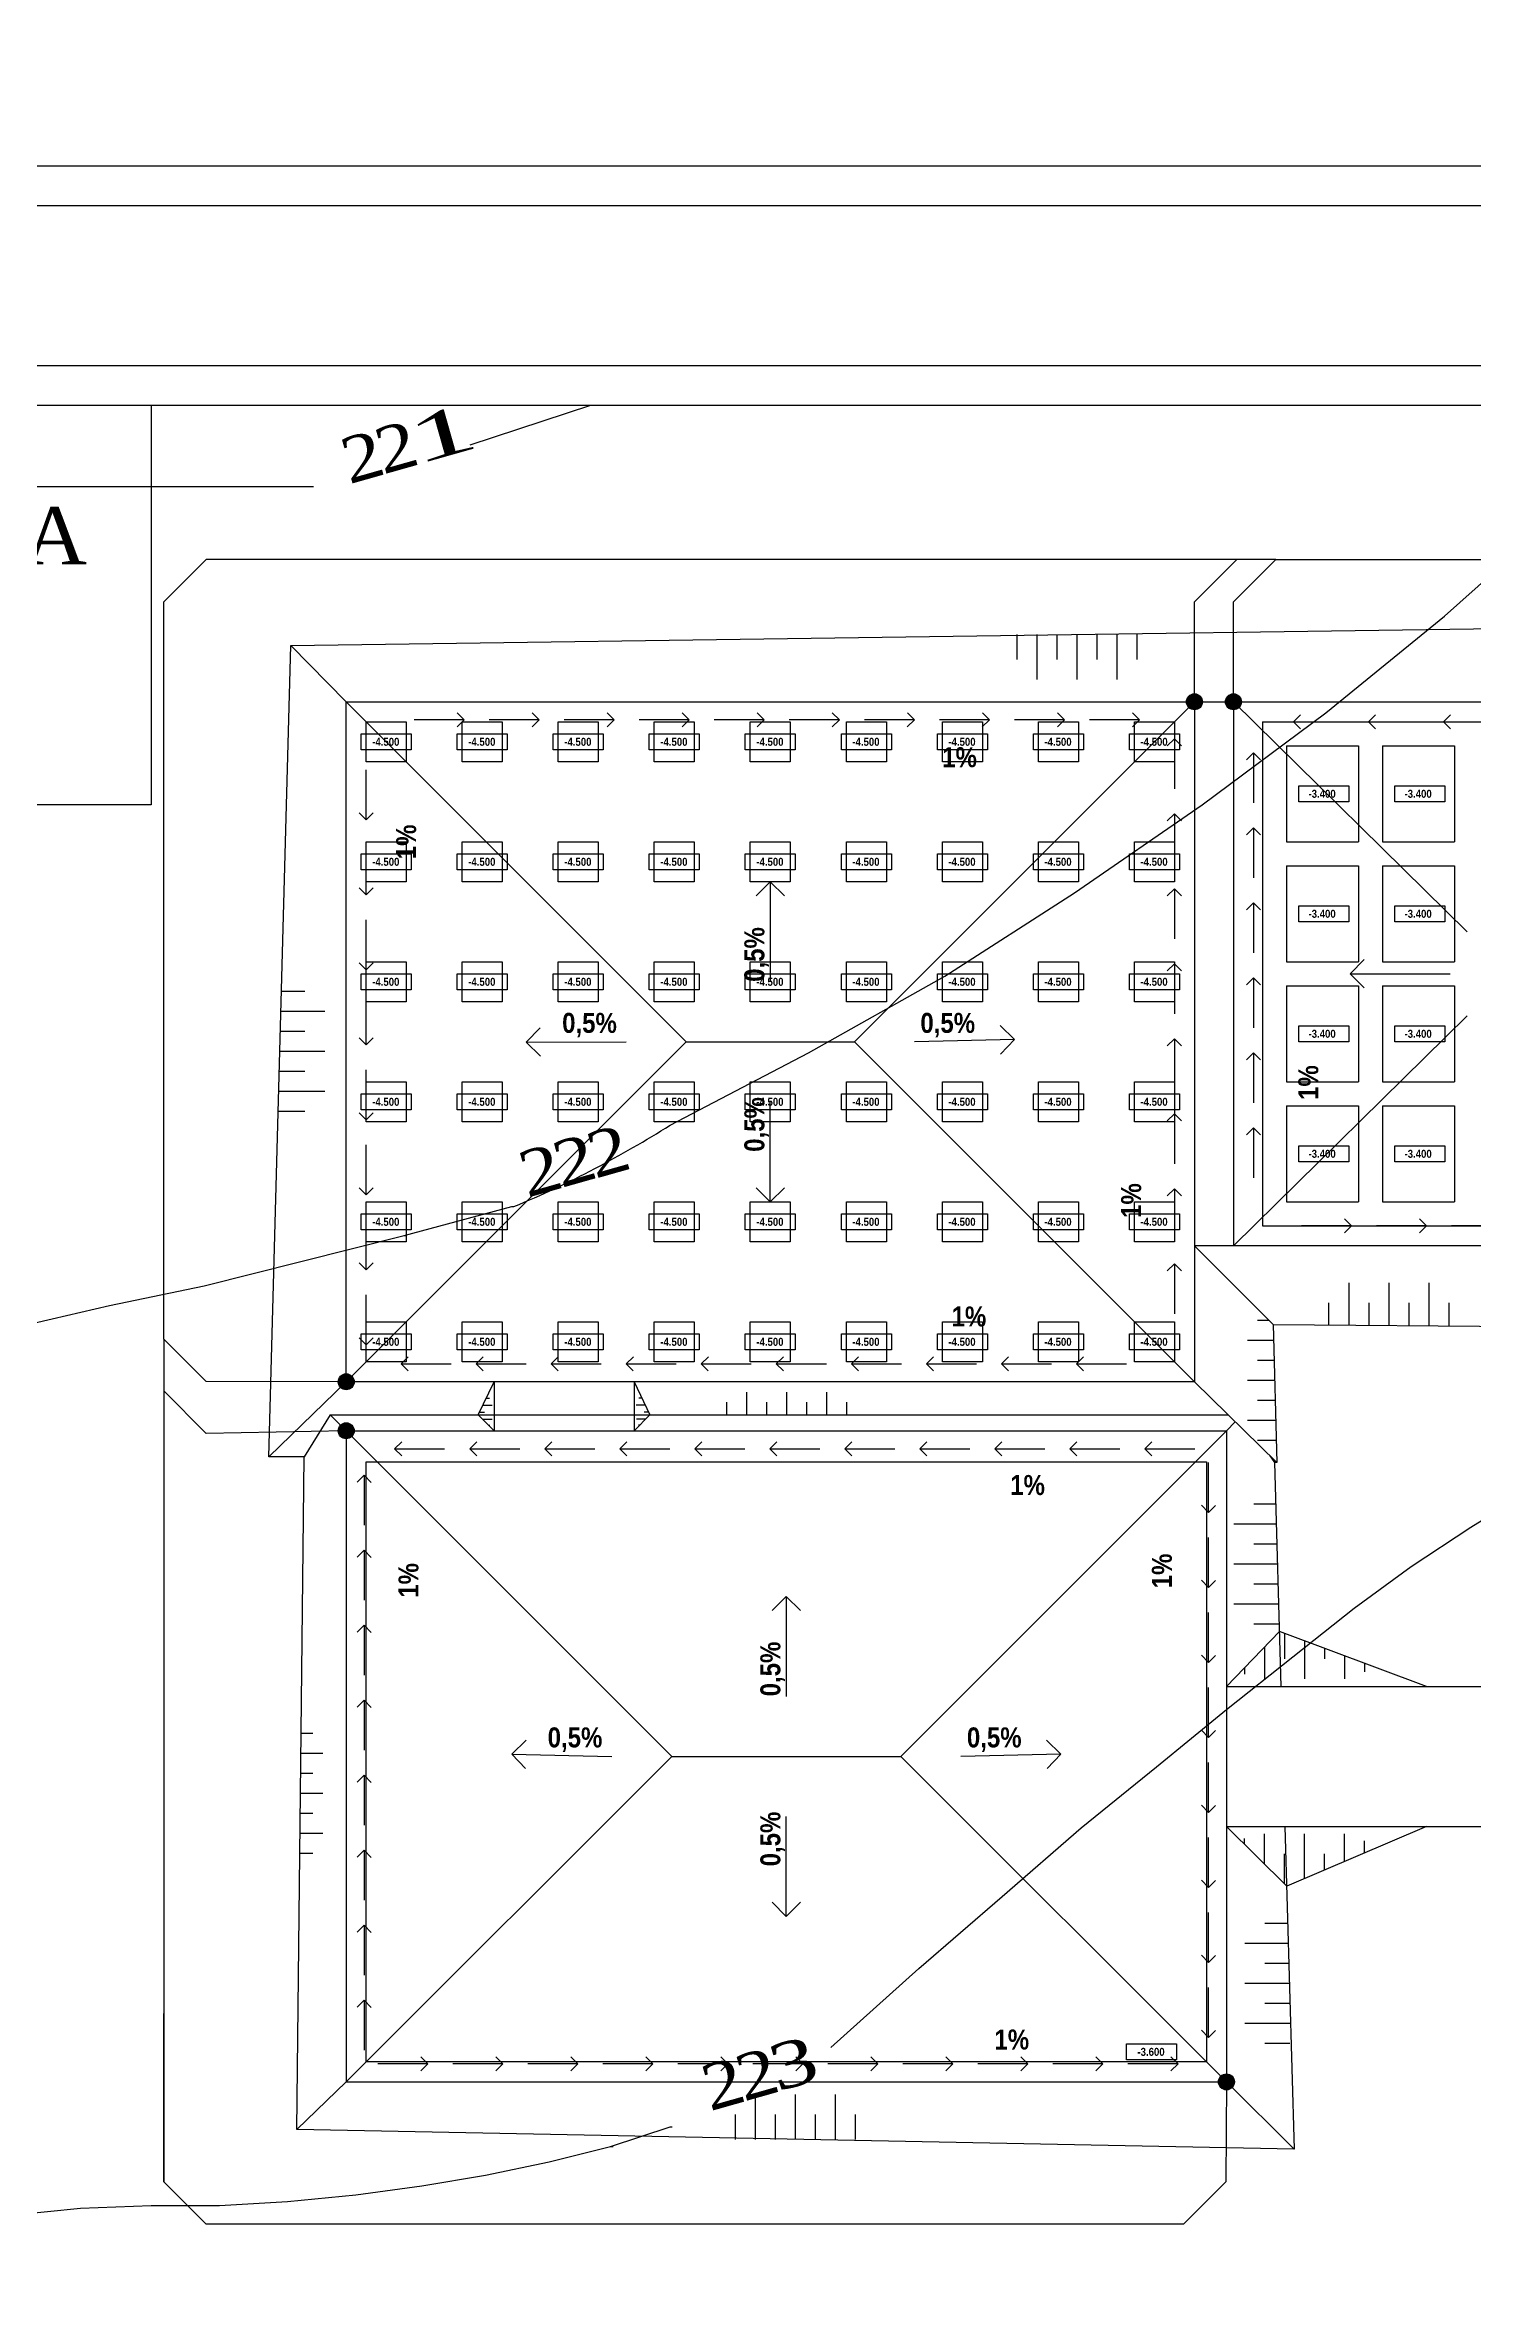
# Model space of a CAD drawing. Header units: millimetres. Extents: x -51 to 2999949, y -1641567 to 415040.
# Drawn here: x 1630620 to 1701988, y 189831 to 302519 of the extents above; entities that cross this region are included whole.
import ezdxf

# ---------------------------------------------------------------- set-up
doc = ezdxf.new("R2010")
doc.units = ezdxf.units.MM
doc.header["$LTSCALE"] = 75
doc.header["$MEASUREMENT"] = 0
doc.layers.get('0').update_dxf_attribs({"linetype": 'CONTINUOUS'})
for name, color, linetype in [('cesty', 161, 'CONTINUOUS'), ('objekt A patky', 130, 'CONTINUOUS'), ('objekt A+B', 10, 'CONTINUOUS'), ('objekt B pasy', 140, 'CONTINUOUS'), ('objekt C', 30, 'CONTINUOUS'), ('objekt C deska', 150, 'CONTINUOUS'), ('potrubí', 64, 'CONTINUOUS'), ('svahování', 80, 'CONTINUOUS'), ('TEXT hlouby PPD', 255, 'CONTINUOUS'), ('TEXT VODA', 255, 'CONTINUOUS'), ('voda', 130, 'CONTINUOUS'), ('vrstevnice', 7, 'CONTINUOUS'), ('ČERPADLO', 230, 'CONTINUOUS')]:
    doc.layers.add(name, color=color, linetype=linetype)
doc.styles.add('hloubky patek a pasu', font='ariblk.ttf', dxfattribs={"width": 0.75, "height": 400})
doc.styles.add('TIMESNEWROMAN', font='times.ttf')
doc.styles.add('ŘEZ', font='ariblk.ttf', dxfattribs={"width": 0.75, "height": 1000})

# ---------------------------------------------------------------- blocks, each defined once
blk = doc.blocks.new('*U50')
at = {"layer": 'objekt A patky', "extrusion": (3.35875e-15, -3.39308e-16, -1)}
blk.add_lwpolyline([(1000, 1000), (-1000, 1000), (-1000, -1000), (1000, -1000)], close=True, dxfattribs=at)
blk = doc.blocks.new('*U51')
at = {"layer": 'objekt A patky', "color": 0, "linetype": 'ByBlock', "lineweight": -2, "transparency": 16777216}
for p in [(-38400, 30000), (-33600, 30000), (-28800, 30000), (-24000, 30000), (-19200, 30000), (-14400, 30000), (-9600, 30000), (-4800, 30000), (0, 30000), (-38400, 24000), (-33600, 24000), (-28800, 24000), (-24000, 24000), (-19200, 24000), (-14400, 24000), (-9600, 24000), (-4800, 24000), (0, 24000), (-38400, 18000), (-33600, 18000), (-28800, 18000), (-24000, 18000), (-19200, 18000), (-14400, 18000), (-9600, 18000), (-4800, 18000), (0, 18000), (-38400, 12000), (-33600, 12000), (-28800, 12000), (-24000, 12000), (-19200, 12000), (-14400, 12000), (-9600, 12000), (-4800, 12000), (0, 12000), (-38400, 6000), (-33600, 6000), (-28800, 6000), (-24000, 6000), (-19200, 6000), (-14400, 6000), (-9600, 6000), (-4800, 6000), (0, 6000), (-38400, 0), (-33600, 0), (-28800, 0), (-24000, 0), (-19200, 0), (-14400, 0), (-9600, 0), (-4800, 0), (0, 0)]:
    blk.add_blockref('*U50', p, dxfattribs=at)
blk = doc.blocks.new('*U52')
at = {"layer": 'TEXT VODA'}
for q in [(-355, 899), (1, -1250), (355, 896)]:
    blk.add_line((1, 1250), q, dxfattribs=at)
blk = doc.blocks.new('*U53')
at = {"layer": 'ČERPADLO', "color": 0, "linetype": 'ByBlock', "lineweight": -2, "transparency": 16777216}
for p in [(0, 26250), (0, 22500), (0, 18750), (0, 15000), (0, 11250), (0, 7500), (0, 3750), (0, 0)]:
    blk.add_blockref('*U52', p, dxfattribs=at)
blk = doc.blocks.new('*U54')
at = {"layer": 'TEXT VODA'}
for q in [(-355, 899), (1, -1250), (355, 896)]:
    blk.add_line((1, 1250), q, dxfattribs=at)
blk = doc.blocks.new('*U55')
at = {"layer": 'ČERPADLO', "color": 0, "linetype": 'ByBlock', "lineweight": -2, "transparency": 16777216}
for p in [(0, 26250), (0, 22500), (0, 18750), (0, 15000), (0, 11250), (0, 7500), (0, 3750), (0, 0)]:
    blk.add_blockref('*U54', p, dxfattribs=at)
blk = doc.blocks.new('*U56')
at = {"layer": 'TEXT VODA'}
for q in [(-355, 899), (1, -1250), (355, 896)]:
    blk.add_line((1, 1250), q, dxfattribs=at)
blk = doc.blocks.new('*U57')
at = {"layer": 'ČERPADLO', "color": 0, "linetype": 'ByBlock', "lineweight": -2, "transparency": 16777216}
for p in [(0, 33750), (0, 30000), (0, 26250), (0, 22500), (0, 18750), (0, 15000), (0, 11250), (0, 7500), (0, 3750), (0, 0)]:
    blk.add_blockref('*U56', p, dxfattribs=at)
blk = doc.blocks.new('*U58')
at = {"layer": 'TEXT VODA'}
for q in [(-355, 899), (1, -1250), (355, 896)]:
    blk.add_line((1, 1250), q, dxfattribs=at)
blk = doc.blocks.new('*U59')
at = {"layer": 'ČERPADLO', "color": 0, "linetype": 'ByBlock', "lineweight": -2, "transparency": 16777216}
for p in [(0, 33750), (0, 30000), (0, 26250), (0, 22500), (0, 18750), (0, 15000), (0, 11250), (0, 7500), (0, 3750), (0, 0)]:
    blk.add_blockref('*U58', p, dxfattribs=at)
blk = doc.blocks.new('*U60')
at = {"layer": 'TEXT VODA'}
for q in [(-355, 899), (1, -1250), (355, 896)]:
    blk.add_line((1, 1250), q, dxfattribs=at)
blk = doc.blocks.new('*U61')
at = {"layer": 'ČERPADLO', "color": 0, "linetype": 'ByBlock', "lineweight": -2, "transparency": 16777216}
for p in [(0, 18750), (0, 15000), (0, 11250), (0, 7500), (0, 3750), (0, 0)]:
    blk.add_blockref('*U60', p, dxfattribs=at)
blk = doc.blocks.new('*U62')
at = {"layer": 'TEXT VODA'}
for q in [(-355, 899), (1, -1250), (355, 896)]:
    blk.add_line((1, 1250), q, dxfattribs=at)
blk = doc.blocks.new('*U63')
at = {"layer": 'ČERPADLO', "color": 0, "linetype": 'ByBlock', "lineweight": -2, "transparency": 16777216}
for p in [(0, 18750), (0, 15000), (0, 11250), (0, 7500), (0, 3750), (0, 0)]:
    blk.add_blockref('*U62', p, dxfattribs=at)
blk = doc.blocks.new('*U66')
at = {"layer": 'TEXT VODA'}
for q in [(-355, 899), (1, -1250), (355, 896)]:
    blk.add_line((1, 1250), q, dxfattribs=at)
blk = doc.blocks.new('*U67')
at = {"layer": 'ČERPADLO', "color": 0, "linetype": 'ByBlock', "lineweight": -2, "transparency": 16777216}
for p in [(0, 18750), (0, 15000), (0, 11250), (0, 7500), (0, 3750), (0, 0)]:
    blk.add_blockref('*U66', p, dxfattribs=at)
blk = doc.blocks.new('*U68')
at = {"layer": 'TEXT VODA'}
for q in [(-355, 899), (1, -1250), (355, 896)]:
    blk.add_line((1, 1250), q, dxfattribs=at)
blk = doc.blocks.new('*U69')
at = {"layer": 'ČERPADLO', "color": 0, "linetype": 'ByBlock', "lineweight": -2, "transparency": 16777216}
for p in [(0, 37500), (0, 33750), (0, 30000), (0, 26250), (0, 22500), (0, 18750), (0, 15000), (0, 11250), (0, 7500), (0, 3750), (0, 0)]:
    blk.add_blockref('*U68', p, dxfattribs=at)
blk = doc.blocks.new('*U70')
at = {"layer": 'TEXT VODA'}
for q in [(-355, 899), (1, -1250), (355, 896)]:
    blk.add_line((1, 1250), q, dxfattribs=at)
blk = doc.blocks.new('*U71')
at = {"layer": 'ČERPADLO', "color": 0, "linetype": 'ByBlock', "lineweight": -2, "transparency": 16777216}
for p in [(0, 37500), (0, 33750), (0, 30000), (0, 26250), (0, 22500), (0, 18750), (0, 15000), (0, 11250), (0, 7500), (0, 3750), (0, 0)]:
    blk.add_blockref('*U70', p, dxfattribs=at)
blk = doc.blocks.new('*U72')
at = {"layer": 'TEXT VODA'}
for q in [(-355, 899), (1, -1250), (355, 896)]:
    blk.add_line((1, 1250), q, dxfattribs=at)
blk = doc.blocks.new('*U73')
at = {"layer": 'ČERPADLO', "color": 0, "linetype": 'ByBlock', "lineweight": -2, "transparency": 16777216}
for p in [(0, 26250), (0, 22500), (0, 18750), (0, 15000), (0, 11250), (0, 7500), (0, 3750), (0, 0)]:
    blk.add_blockref('*U72', p, dxfattribs=at)
blk = doc.blocks.new('*U74')
at = {"layer": 'TEXT VODA'}
for q in [(-355, 899), (1, -1250), (355, 896)]:
    blk.add_line((1, 1250), q, dxfattribs=at)
blk = doc.blocks.new('*U75')
at = {"layer": 'ČERPADLO', "color": 0, "linetype": 'ByBlock', "lineweight": -2, "transparency": 16777216}
for p in [(0, 26250), (0, 22500), (0, 18750), (0, 15000), (0, 11250), (0, 7500), (0, 3750), (0, 0)]:
    blk.add_blockref('*U74', p, dxfattribs=at)

msp = doc.modelspace()

# ---------------------------------------------------------------- hatches: boundary and pattern name
at = {"layer": 'ČERPADLO'}
h = msp.add_hatch(color=256, dxfattribs=at)
h.dxf.hatch_style = 1
h.paths.add_polyline_path([(1688469.7798, 269684.2977, 1), (1687669.7798, 269684.2977, 1)])
h = msp.add_hatch(color=256, dxfattribs=at)
h.dxf.hatch_style = 1
h.paths.add_polyline_path([(1690419.7798, 269684.2977, 1), (1689619.7798, 269684.2977, 1)])
h = msp.add_hatch(color=256, dxfattribs=at)
h.dxf.hatch_style = 1
h.paths.add_polyline_path([(1646069.7798, 235684.2977, 1), (1645269.7798, 235684.2977, 1)])
h = msp.add_hatch(color=256, dxfattribs=at)
h.dxf.hatch_style = 1
h.paths.add_polyline_path([(1646069.7798, 233234.2977, 1), (1645269.7798, 233234.2977, 1)])
h = msp.add_hatch(color=256, dxfattribs=at)
h.dxf.hatch_style = 1
h.paths.add_polyline_path([(1690069.7798, 200684.2977, 1), (1689269.7798, 200684.2977, 1)])

# ---------------------------------------------------------------- linework, layer by layer
for p, q in [((1579847.5854, 286496.2561), (1728142.3038, 286496.2561)), ((1579847.5854, 284515.909), (1728142.3038, 284515.909))]:
    msp.add_line(p, q)
for points in [[(1575784.0135, 302519.0837), (1575784.0135, 298455.5184), (1576324.1064, 296475.1713), (1577764.3607, 295060.6413), (1579847.5854, 294494.8241), (1728039.4327, 294494.8241), (1730019.7798, 295060.6413), (1731460.0406, 296475.1713), (1732000.127, 298455.5184), (1732000.127, 302519.0837), (1732103.0111, 302519.0837)], [(1577764.3607, 302519.0837), (1577764.3607, 298455.5184), (1578407.3312, 297143.8596), (1579847.5854, 296475.1713), (1728039.4327, 296475.1713), (1729351.0915, 297143.8596), (1730019.7798, 298455.5184), (1730019.7798, 302519.0837), (1730122.664, 302519.0837)]]:
    msp.add_lwpolyline(points)
at = {"layer": 'cesty'}
for p, q in [((1652262.7267, 234041.3508), (1653069.7798, 235684.2977)), ((1653069.7798, 235684.2977), (1653069.7798, 233234.2977)), ((1660069.7798, 235684.2977), (1660069.7798, 233234.2977)), ((1660069.7798, 235684.2977), (1660848.9011, 234041.3508)), ((1653069.7798, 233234.2977), (1652262.7267, 234041.3508)), ((1660069.7798, 233234.2977), (1660848.9011, 234041.3508)), ((1689669.7798, 220459.2977), (1692313.0059, 223197.2844)), ((1699669.7798, 220459.2977), (1692313.0059, 223197.2844)), ((1689669.7798, 220459.2977), (1703519.7798, 220459.2977)), ((1689669.7798, 220459.2977), (1699669.7798, 220459.2977)), ((1689669.7798, 220459.2977), (1689669.7798, 213459.2977)), ((1689669.7798, 213459.2977), (1730019.7798, 213459.2977)), ((1689669.7798, 213459.2977), (1692680.984, 210475.7891)), ((1699669.7798, 213459.2977), (1692680.984, 210475.7891))]:
    msp.add_line(p, q, dxfattribs=at)
at = {"layer": 'objekt A+B'}
for p, q in [((1642896.208, 272494.6339), (1721498.657, 273605.3723)), ((1641800.0449, 231938.1863), (1642896.208, 272494.6339)), ((1642896.208, 272494.6339), (1645669.7798, 269684.2977)), ((1645669.7798, 269684.2977), (1717669.7798, 269684.2977)), ((1645669.7798, 235684.2977), (1645669.7798, 269684.2977)), ((1688069.7798, 269684.2977), (1688069.7798, 242484.2977)), ((1690019.7798, 269684.2977), (1690019.7798, 242484.2977)), ((1707019.7798, 242484.2977), (1688069.7798, 242484.2977)), ((1688069.7798, 242484.2977), (1688069.7798, 235684.2977)), ((1688069.7798, 242484.2977), (1692010.904, 238543.1735)), ((1692010.904, 238543.1735), (1692185.7949, 231646.8748)), ((1692010.904, 238543.1735), (1707019.7798, 238431.9892)), ((1645669.7798, 235684.2977), (1641800.0449, 231938.1863)), ((1688069.7798, 235684.2977), (1645669.7798, 235684.2977)), ((1688069.7798, 235684.2977), (1692185.7949, 231646.8748)), ((1643562.1238, 231927.9986), (1641800.0449, 231938.1863)), ((1692185.7949, 231646.8748), (1692068.576, 231647.5525))]:
    msp.add_line(p, q, dxfattribs=at)
at = {"layer": 'objekt B pasy', "extrusion": (3.35875e-15, -3.39308e-16, -1)}
for p, q in [((1691469.7798, 268684.2977), (1691469.7798, 243484.2977)), ((1691469.7798, 268684.2977), (1716669.7798, 268684.2977)), ((1692669.7798, 267484.2977), (1696269.7798, 267484.2977)), ((1692669.7798, 267484.2977), (1692669.7798, 262684.2977)), ((1696269.7798, 267484.2977), (1696269.7798, 262684.2977)), ((1697469.7798, 267484.2977), (1701069.7798, 267484.2977)), ((1697469.7798, 267484.2977), (1697469.7798, 262684.2977)), ((1701069.7798, 267484.2977), (1701069.7798, 262684.2977)), ((1692669.7798, 262684.2977), (1696269.7798, 262684.2977)), ((1697469.7798, 262684.2977), (1701069.7798, 262684.2977)), ((1692669.7798, 261484.2977), (1696269.7798, 261484.2977)), ((1692669.7798, 261484.2977), (1692669.7798, 256684.2977)), ((1696269.7798, 261484.2977), (1696269.7798, 256684.2977)), ((1697469.7798, 261484.2977), (1701069.7798, 261484.2977)), ((1697469.7798, 261484.2977), (1697469.7798, 256684.2977)), ((1701069.7798, 261484.2977), (1701069.7798, 256684.2977)), ((1692669.7798, 256684.2977), (1696269.7798, 256684.2977)), ((1697469.7798, 256684.2977), (1701069.7798, 256684.2977)), ((1692669.7798, 255484.2977), (1696269.7798, 255484.2977)), ((1692669.7798, 255484.2977), (1692669.7798, 250684.2977)), ((1696269.7798, 255484.2977), (1696269.7798, 250684.2977)), ((1697469.7798, 255484.2977), (1701069.7798, 255484.2977)), ((1697469.7798, 255484.2977), (1697469.7798, 250684.2977)), ((1701069.7798, 255484.2977), (1701069.7798, 250684.2977)), ((1692669.7798, 250684.2977), (1696269.7798, 250684.2977)), ((1697469.7798, 250684.2977), (1701069.7798, 250684.2977)), ((1692669.7798, 249484.2977), (1696269.7798, 249484.2977)), ((1692669.7798, 249484.2977), (1692669.7798, 244684.2977)), ((1696269.7798, 249484.2977), (1696269.7798, 244684.2977)), ((1697469.7798, 249484.2977), (1701069.7798, 249484.2977)), ((1697469.7798, 249484.2977), (1697469.7798, 244684.2977)), ((1701069.7798, 249484.2977), (1701069.7798, 244684.2977)), ((1692669.7798, 244684.2977), (1696269.7798, 244684.2977)), ((1697469.7798, 244684.2977), (1701069.7798, 244684.2977)), ((1691469.7798, 243484.2977), (1716669.7798, 243484.2977))]:
    msp.add_line(p, q, dxfattribs=at)
at = {"layer": 'objekt C'}
for p, q in [((1644862.7267, 234041.3508), (1643562.1238, 231927.9986)), ((1645669.7798, 233234.2977), (1644862.7267, 234041.3508)), ((1644862.7267, 234041.3508), (1689744.7083, 234041.3508)), ((1689669.7798, 233234.2977), (1690106.3972, 233686.568)), ((1645669.7798, 233234.2977), (1645669.7798, 200684.2977)), ((1645669.7798, 233234.2977), (1689669.7798, 233234.2977)), ((1689669.7798, 233234.2977), (1689669.7798, 220459.2977)), ((1643206.4049, 198294.1441), (1643562.1238, 231927.9986)), ((1691838.6105, 231987.4301), (1692068.576, 231647.5525)), ((1692068.576, 231647.5525), (1692392.2041, 220459.2977)), ((1689669.7798, 213459.2977), (1689669.7798, 200684.2977)), ((1692594.6839, 213459.2977), (1693061.4127, 197323.8594)), ((1645669.7798, 200684.2977), (1643206.4049, 198294.1441)), ((1645669.7798, 200684.2977), (1689669.7798, 200684.2977)), ((1689669.7798, 200684.2977), (1693061.4127, 197323.8594)), ((1693061.4127, 197323.8594), (1643206.4049, 198294.1441))]:
    msp.add_line(p, q, dxfattribs=at)
at = {"layer": 'objekt C deska', "extrusion": (1.93959e-16, -3.39308e-16, -1)}
for p, q in [((1646669.7798, 231684.2977), (1688669.7798, 231684.2977)), ((1646669.7798, 201684.2977), (1646669.7798, 231684.2977)), ((1688669.7798, 231684.2977), (1688669.7798, 201684.2977)), ((1688669.7798, 201684.2977), (1646669.7798, 201684.2977))]:
    msp.add_line(p, q, dxfattribs=at)
at = {"layer": 'potrubí'}
for p, q in [((1636548.4734, 274684.2977), (1638669.7938, 276805.618)), ((1692141.1002, 276805.618), (1638669.7938, 276805.618)), ((1688069.7798, 274684.2977), (1690191.1002, 276805.618)), ((1690019.7798, 274684.2977), (1692141.1002, 276805.618)), ((1692141.1002, 276805.618), (1736757.9595, 276805.618)), ((1636548.4734, 237819.5811), (1636548.4734, 274684.2977)), ((1688069.7798, 269684.2977), (1688069.7798, 274684.2977)), ((1690019.7798, 269684.2977), (1690019.7798, 274684.2977)), ((1638669.7938, 235698.2607), (1636548.4734, 237819.5811)), ((1636548.4734, 237819.5811), (1636548.4734, 195684.3703)), ((1645669.7798, 235684.2977), (1638669.7938, 235698.2607)), ((1638670.9316, 233107.3194), (1636549.6113, 235228.6398)), ((1645669.7798, 233234.2977), (1638670.9316, 233107.3194)), ((1636548.4734, 195684.3703), (1636548.4734, 204100.0772)), ((1689669.7798, 200684.2977), (1689642.8343, 195684.3703)), ((1638669.7938, 193563.0499), (1636548.4734, 195684.3703)), ((1689642.8343, 195684.3703), (1687521.5139, 193563.0499)), ((1687521.5139, 193563.0499), (1638669.7938, 193563.0499))]:
    msp.add_line(p, q, dxfattribs=at)
at = {"layer": 'svahování'}
for p, q in [((1679197.4325, 273050.0031), (1679197.4325, 271800.0031)), ((1680197.4325, 273050.0031), (1680197.4325, 270800.0031)), ((1681197.4325, 273050.0031), (1681197.4325, 271800.0031)), ((1682197.4325, 273050.0031), (1682197.4325, 270800.0031)), ((1683197.4325, 273064.1342), (1683197.4325, 271800.0031)), ((1684197.4325, 273078.2653), (1684197.4325, 270800.0031)), ((1685197.4325, 273092.3964), (1685197.4325, 271800.0031)), ((1642429.2107, 255216.4101), (1643598.1265, 255216.4101)), ((1642402.1826, 254216.4101), (1644598.1265, 254216.4101)), ((1642375.1545, 253216.4101), (1643598.1265, 253216.4101)), ((1642348.1265, 252216.4101), (1644598.1265, 252216.4101)), ((1642294.0703, 250216.4101), (1644598.1265, 250216.4101)), ((1642348.1265, 251216.4101), (1643598.1265, 251216.4101)), ((1642267.0422, 249216.4101), (1643598.1265, 249216.4101)), ((1695794.6452, 238515.1439), (1695794.6452, 240632.4464)), ((1697794.6452, 238500.3281), (1697794.6452, 240632.4464)), ((1699794.6452, 238485.5123), (1699794.6452, 240632.4464)), ((1694794.6452, 238522.5518), (1694794.6452, 239632.4464)), ((1696794.6452, 238507.736), (1696794.6452, 239632.4464)), ((1698794.6452, 238492.9202), (1698794.6452, 239632.4464)), ((1700794.6452, 238478.1044), (1700794.6452, 239632.4464)), ((1691801.9215, 238752.156), (1691225.2647, 238752.156)), ((1692030.9643, 237752.156), (1690725.2647, 237752.156)), ((1692056.3244, 236752.156), (1691225.2647, 236752.156)), ((1660069.7798, 235684.2977), (1653069.7798, 235684.2977)), ((1692081.6845, 235752.156), (1690725.2647, 235752.156)), ((1652494.2318, 234512.6339), (1652974.3306, 234512.6339)), ((1652666.2533, 234862.8242), (1652840.027, 234862.8242)), ((1660625.4084, 234512.6339), (1660165.2291, 234512.6339)), ((1660459.3405, 234862.8242), (1660299.5327, 234862.8242)), ((1664692.883, 234037.8604), (1664692.883, 234662.8604)), ((1665692.883, 234037.8604), (1665692.883, 235162.8604)), ((1666692.883, 234037.8604), (1666692.883, 234662.8604)), ((1667692.883, 234037.8604), (1667692.883, 235162.8604)), ((1668692.883, 234037.8604), (1668692.883, 234662.8604)), ((1669692.883, 234037.8604), (1669692.883, 235162.8604)), ((1670692.883, 234037.8604), (1670692.883, 234662.8604)), ((1692107.0447, 234752.156), (1691225.2647, 234752.156)), ((1652325.8146, 234169.781), (1652577.1723, 234169.781)), ((1652483.8852, 233820.1923), (1652961.921, 233820.1923)), ((1652781.0239, 233523.0536), (1652857.9501, 233523.0536)), ((1660635.3969, 233820.1923), (1660177.6387, 233820.1923)), ((1660348.542, 233523.0536), (1660281.6096, 233523.0536)), ((1660787.9967, 234169.781), (1660562.3874, 234169.781)), ((1692132.4048, 233752.156), (1690725.2647, 233752.156)), ((1692157.7649, 232752.156), (1691225.2647, 232752.156)), ((1692128.8189, 229564.8759), (1691038.812, 229564.8759)), ((1692157.7446, 228564.8759), (1690038.812, 228564.8759)), ((1692215.596, 226564.8759), (1690038.812, 226564.8759)), ((1692186.6703, 227564.8759), (1691038.812, 227564.8759)), ((1692244.5217, 225564.8759), (1691038.812, 225564.8759)), ((1692273.4474, 224564.8759), (1690038.812, 224564.8759)), ((1692288.812, 223564.8759), (1691038.812, 223564.8759)), ((1691574.9784, 222432.7983), (1691574.9784, 220828.5771)), ((1692574.9784, 223099.7855), (1692574.9784, 221828.5771)), ((1693574.9784, 222727.6133), (1693574.9784, 220828.5771)), ((1694574.9784, 222355.4411), (1694574.9784, 221828.5771)), ((1690574.9784, 221396.9479), (1690574.9784, 221064.2081)), ((1695574.9784, 221983.2689), (1695574.9784, 220828.5771)), ((1696574.9784, 221611.0967), (1696574.9784, 221182.3805)), ((1643415.993, 218111.0713), (1644009.2644, 218111.0713)), ((1643384.2644, 217111.0713), (1644509.2644, 217111.0713)), ((1643384.2644, 216111.0713), (1644009.2644, 216111.0713)), ((1643384.2644, 215111.0713), (1644509.2644, 215111.0713)), ((1643384.2644, 214111.0713), (1644009.2644, 214111.0713)), ((1643384.2644, 213111.0713), (1644509.2644, 213111.0713)), ((1691574.9784, 211571.6223), (1691574.9784, 213090.0182)), ((1693574.9784, 210857.4342), (1693574.9784, 213090.0182)), ((1695574.9784, 211711.2318), (1695574.9784, 213090.0182)), ((1643384.2644, 212111.0713), (1644009.2644, 212111.0713)), ((1690574.9784, 212562.4247), (1690574.9784, 212854.3872)), ((1692574.9784, 210580.8198), (1692574.9784, 212090.0182)), ((1694574.9784, 211284.333), (1694574.9784, 212090.0182)), ((1696574.9784, 212138.1306), (1696574.9784, 212736.2149)), ((1692735.3264, 208597.0995), (1691591.5468, 208597.0995)), ((1692764.2521, 207597.0995), (1690591.5468, 207597.0995)), ((1692793.1778, 206597.0995), (1691591.5468, 206597.0995)), ((1692841.5468, 205597.0995), (1690591.5468, 205597.0995)), ((1692841.5468, 204597.0995), (1691591.5468, 204597.0995)), ((1692841.5468, 203597.0995), (1690591.5468, 203597.0995)), ((1692841.5468, 202597.0995), (1691591.5468, 202597.0995)), ((1666133.9088, 197809.0017), (1666133.9088, 200059.0017)), ((1668133.9088, 197809.0017), (1668133.9088, 200059.0017)), ((1670133.9088, 197809.0017), (1670133.9088, 200059.0017)), ((1665133.9088, 197809.0017), (1665133.9088, 199059.0017)), ((1667133.9088, 197809.0017), (1667133.9088, 199059.0017)), ((1669133.9088, 197809.0017), (1669133.9088, 199059.0017)), ((1671133.9088, 197809.0017), (1671133.9088, 199059.0017))]:
    msp.add_line(p, q, dxfattribs=at)
at = {"layer": 'TEXT hlouby PPD'}
msp.add_line((1692466.997, 267522.3035), (1692466.997, 267522.3035), dxfattribs=at)
msp.add_line((1692466.997, 267522.3035), (1692466.997, 267522.3035), dxfattribs=at)
for points in [[(1646419.7798, 268084.2977), (1648919.7798, 268084.2977), (1648919.7798, 267284.2977), (1646419.7798, 267284.2977)], [(1651219.7798, 268084.2977), (1653719.7798, 268084.2977), (1653719.7798, 267284.2977), (1651219.7798, 267284.2977)], [(1656019.7798, 268084.2977), (1658519.7798, 268084.2977), (1658519.7798, 267284.2977), (1656019.7798, 267284.2977)], [(1660819.7798, 268084.2977), (1663319.7798, 268084.2977), (1663319.7798, 267284.2977), (1660819.7798, 267284.2977)], [(1665619.7798, 268084.2977), (1668119.7798, 268084.2977), (1668119.7798, 267284.2977), (1665619.7798, 267284.2977)], [(1670419.7798, 268084.2977), (1672919.7798, 268084.2977), (1672919.7798, 267284.2977), (1670419.7798, 267284.2977)], [(1675219.7798, 268084.2977), (1677719.7798, 268084.2977), (1677719.7798, 267284.2977), (1675219.7798, 267284.2977)], [(1680019.7798, 268084.2977), (1682519.7798, 268084.2977), (1682519.7798, 267284.2977), (1680019.7798, 267284.2977)], [(1680019.7798, 268084.2977), (1682519.7798, 268084.2977), (1682519.7798, 267284.2977), (1680019.7798, 267284.2977)], [(1684819.7798, 268084.2977), (1687319.7798, 268084.2977), (1687319.7798, 267284.2977), (1684819.7798, 267284.2977)], [(1646419.7798, 262084.2977), (1648919.7798, 262084.2977), (1648919.7798, 261284.2977), (1646419.7798, 261284.2977)], [(1651219.7798, 262084.2977), (1653719.7798, 262084.2977), (1653719.7798, 261284.2977), (1651219.7798, 261284.2977)], [(1656019.7798, 262084.2977), (1658519.7798, 262084.2977), (1658519.7798, 261284.2977), (1656019.7798, 261284.2977)], [(1660819.7798, 262084.2977), (1663319.7798, 262084.2977), (1663319.7798, 261284.2977), (1660819.7798, 261284.2977)], [(1665619.7798, 262084.2977), (1668119.7798, 262084.2977), (1668119.7798, 261284.2977), (1665619.7798, 261284.2977)], [(1670419.7798, 262084.2977), (1672919.7798, 262084.2977), (1672919.7798, 261284.2977), (1670419.7798, 261284.2977)], [(1675219.7798, 262084.2977), (1677719.7798, 262084.2977), (1677719.7798, 261284.2977), (1675219.7798, 261284.2977)], [(1680019.7798, 262084.2977), (1682519.7798, 262084.2977), (1682519.7798, 261284.2977), (1680019.7798, 261284.2977)], [(1684819.7798, 262084.2977), (1687319.7798, 262084.2977), (1687319.7798, 261284.2977), (1684819.7798, 261284.2977)], [(1646419.7798, 256084.2977), (1648919.7798, 256084.2977), (1648919.7798, 255284.2977), (1646419.7798, 255284.2977)], [(1651219.7798, 256084.2977), (1653719.7798, 256084.2977), (1653719.7798, 255284.2977), (1651219.7798, 255284.2977)], [(1656019.7798, 256084.2977), (1658519.7798, 256084.2977), (1658519.7798, 255284.2977), (1656019.7798, 255284.2977)], [(1660819.7798, 256084.2977), (1663319.7798, 256084.2977), (1663319.7798, 255284.2977), (1660819.7798, 255284.2977)], [(1665619.7798, 256084.2977), (1668119.7798, 256084.2977), (1668119.7798, 255284.2977), (1665619.7798, 255284.2977)], [(1670419.7798, 256084.2977), (1672919.7798, 256084.2977), (1672919.7798, 255284.2977), (1670419.7798, 255284.2977)], [(1675219.7798, 256084.2977), (1677719.7798, 256084.2977), (1677719.7798, 255284.2977), (1675219.7798, 255284.2977)], [(1680019.7798, 256084.2977), (1682519.7798, 256084.2977), (1682519.7798, 255284.2977), (1680019.7798, 255284.2977)], [(1684819.7798, 256084.2977), (1687319.7798, 256084.2977), (1687319.7798, 255284.2977), (1684819.7798, 255284.2977)], [(1646419.7798, 250084.2977), (1648919.7798, 250084.2977), (1648919.7798, 249284.2977), (1646419.7798, 249284.2977)], [(1651219.7798, 250084.2977), (1653719.7798, 250084.2977), (1653719.7798, 249284.2977), (1651219.7798, 249284.2977)], [(1656019.7798, 250084.2977), (1658519.7798, 250084.2977), (1658519.7798, 249284.2977), (1656019.7798, 249284.2977)], [(1660819.7798, 250084.2977), (1663319.7798, 250084.2977), (1663319.7798, 249284.2977), (1660819.7798, 249284.2977)], [(1665619.7798, 250084.2977), (1668119.7798, 250084.2977), (1668119.7798, 249284.2977), (1665619.7798, 249284.2977)], [(1670419.7798, 250084.2977), (1672919.7798, 250084.2977), (1672919.7798, 249284.2977), (1670419.7798, 249284.2977)], [(1675219.7798, 250084.2977), (1677719.7798, 250084.2977), (1677719.7798, 249284.2977), (1675219.7798, 249284.2977)], [(1680019.7798, 250084.2977), (1682519.7798, 250084.2977), (1682519.7798, 249284.2977), (1680019.7798, 249284.2977)], [(1684819.7798, 250084.2977), (1687319.7798, 250084.2977), (1687319.7798, 249284.2977), (1684819.7798, 249284.2977)], [(1646419.7798, 244084.2977), (1648919.7798, 244084.2977), (1648919.7798, 243284.2977), (1646419.7798, 243284.2977)], [(1651219.7798, 244084.2977), (1653719.7798, 244084.2977), (1653719.7798, 243284.2977), (1651219.7798, 243284.2977)], [(1656019.7798, 244084.2977), (1658519.7798, 244084.2977), (1658519.7798, 243284.2977), (1656019.7798, 243284.2977)], [(1660819.7798, 244084.2977), (1663319.7798, 244084.2977), (1663319.7798, 243284.2977), (1660819.7798, 243284.2977)], [(1665619.7798, 244084.2977), (1668119.7798, 244084.2977), (1668119.7798, 243284.2977), (1665619.7798, 243284.2977)], [(1670419.7798, 244084.2977), (1672919.7798, 244084.2977), (1672919.7798, 243284.2977), (1670419.7798, 243284.2977)], [(1675219.7798, 244084.2977), (1677719.7798, 244084.2977), (1677719.7798, 243284.2977), (1675219.7798, 243284.2977)], [(1680019.7798, 244084.2977), (1682519.7798, 244084.2977), (1682519.7798, 243284.2977), (1680019.7798, 243284.2977)], [(1684819.7798, 244084.2977), (1687319.7798, 244084.2977), (1687319.7798, 243284.2977), (1684819.7798, 243284.2977)], [(1646419.7798, 238084.2977), (1648919.7798, 238084.2977), (1648919.7798, 237284.2977), (1646419.7798, 237284.2977)], [(1651219.7798, 238084.2977), (1653719.7798, 238084.2977), (1653719.7798, 237284.2977), (1651219.7798, 237284.2977)], [(1656019.7798, 238084.2977), (1658519.7798, 238084.2977), (1658519.7798, 237284.2977), (1656019.7798, 237284.2977)], [(1660819.7798, 238084.2977), (1663319.7798, 238084.2977), (1663319.7798, 237284.2977), (1660819.7798, 237284.2977)], [(1665619.7798, 238084.2977), (1668119.7798, 238084.2977), (1668119.7798, 237284.2977), (1665619.7798, 237284.2977)], [(1670419.7798, 238084.2977), (1672919.7798, 238084.2977), (1672919.7798, 237284.2977), (1670419.7798, 237284.2977)], [(1675219.7798, 238084.2977), (1677719.7798, 238084.2977), (1677719.7798, 237284.2977), (1675219.7798, 237284.2977)], [(1680019.7798, 238084.2977), (1682519.7798, 238084.2977), (1682519.7798, 237284.2977), (1680019.7798, 237284.2977)], [(1684819.7798, 238084.2977), (1687319.7798, 238084.2977), (1687319.7798, 237284.2977), (1684819.7798, 237284.2977)], [(1684669.7798, 202584.2977), (1687169.7798, 202584.2977), (1687169.7798, 201784.2977), (1684669.7798, 201784.2977)]]:
    msp.add_lwpolyline(points, close=True, dxfattribs=at)
at = {"layer": 'TEXT hlouby PPD', "elevation": 0}
for points in [[(1693288.7608, 265484.2977), (1695788.7608, 265484.2977), (1695788.7608, 264684.2977), (1693288.7608, 264684.2977)], [(1698088.7608, 265484.2977), (1700588.7608, 265484.2977), (1700588.7608, 264684.2977), (1698088.7608, 264684.2977)], [(1693288.7608, 259484.2977), (1695788.7608, 259484.2977), (1695788.7608, 258684.2977), (1693288.7608, 258684.2977)], [(1698088.7608, 259484.2977), (1700588.7608, 259484.2977), (1700588.7608, 258684.2977), (1698088.7608, 258684.2977)], [(1693288.7608, 253484.2977), (1695788.7608, 253484.2977), (1695788.7608, 252684.2977), (1693288.7608, 252684.2977)], [(1698088.7608, 253484.2977), (1700588.7608, 253484.2977), (1700588.7608, 252684.2977), (1698088.7608, 252684.2977)], [(1693288.7608, 247484.2977), (1695788.7608, 247484.2977), (1695788.7608, 246684.2977), (1693288.7608, 246684.2977)], [(1698088.7608, 247484.2977), (1700588.7608, 247484.2977), (1700588.7608, 246684.2977), (1698088.7608, 246684.2977)]]:
    msp.add_lwpolyline(points, close=True, dxfattribs=at)
at = {"layer": 'TEXT VODA'}
for p, q in [((1666869.7798, 260684.2977), (1666157.5759, 259982.325)), ((1666869.7798, 260684.2977), (1666869.7798, 255684.2977)), ((1666869.7798, 260684.2977), (1667576.8866, 259977.1909)), ((1695844.7798, 256084.2977), (1696546.7525, 256796.5016)), ((1695844.7798, 256084.2977), (1700844.7798, 256084.2977)), ((1695844.7798, 256084.2977), (1696551.8866, 255377.1909)), ((1654669.7913, 252673.6028), (1655370.2389, 253387.3066)), ((1654669.7913, 252673.6028), (1659669.7798, 252684.2977)), ((1654669.7913, 252673.6028), (1655378.4089, 251968.0101)), ((1679068.5038, 252797.2508), (1674069.7798, 252684.2977)), ((1679068.5038, 252797.2508), (1678350.6212, 253493.415)), ((1679068.5038, 252797.2508), (1678377.5515, 252074.3505)), ((1666869.7798, 244684.2977), (1666869.7798, 249684.2977)), ((1666869.7798, 244684.2977), (1666157.5759, 245386.2703)), ((1666869.7798, 244684.2977), (1667576.8866, 245391.4044)), ((1667669.7798, 224959.2977), (1666957.5759, 224257.325)), ((1667669.7798, 224959.2977), (1667669.7798, 219959.2977)), ((1667669.7798, 224959.2977), (1668376.8866, 224252.1909)), ((1653946.0558, 217072.2508), (1654663.9385, 217768.415)), ((1681393.5038, 217072.2508), (1680675.6212, 217768.415)), ((1653946.0558, 217072.2508), (1658944.7798, 216959.2977)), ((1653946.0558, 217072.2508), (1654637.0082, 216349.3505)), ((1681393.5038, 217072.2508), (1676394.7798, 216959.2977)), ((1681393.5038, 217072.2508), (1680702.5515, 216349.3505)), ((1667669.7798, 208959.2977), (1667669.7798, 213959.2977)), ((1667669.7798, 208959.2977), (1666957.5759, 209661.2703)), ((1667669.7798, 208959.2977), (1668376.8866, 209666.4045))]:
    msp.add_line(p, q, dxfattribs=at)
at = {"layer": 'voda'}
for p, q in [((1645669.7798, 269684.2977), (1662669.7798, 252684.2977)), ((1688069.7798, 269684.2977), (1671069.7798, 252684.2977)), ((1690019.7798, 269684.2977), (1701706.1277, 258188.1435)), ((1701706.1277, 253980.4519), (1690019.7798, 242484.2977)), ((1645669.7798, 235684.2977), (1662669.7798, 252684.2977)), ((1662669.7798, 252684.2977), (1671069.7798, 252684.2977)), ((1688069.7798, 235684.2977), (1671069.7798, 252684.2977)), ((1645669.7798, 233234.2977), (1661944.7798, 216959.2977)), ((1689669.7798, 233234.2977), (1673394.7798, 216959.2977)), ((1645669.7798, 200684.2977), (1661944.7798, 216959.2977)), ((1661944.7798, 216959.2977), (1673394.7798, 216959.2977)), ((1689669.7798, 200684.2977), (1673394.7798, 216959.2977))]:
    msp.add_line(p, q, dxfattribs=at)
at = {"layer": 'vrstevnice'}
msp.add_line((1641855.6645, 280452.3437), (1644041.7669, 280452.3437), dxfattribs=at)
for points in [[(1577764.3607, 264532.3872), (1577764.3607, 284515.909), (1635914.6166, 284515.909), (1635914.6166, 264532.3872), (1605797.873, 264532.3872), (1605797.873, 284515.909), (1605797.873, 264532.3872), (1577764.3607, 264532.3872), (1577867.2383, 264532.3872)], [(1651860.2843, 282535.5619), (1657904.1968, 284515.909), (1658007.081, 284515.909)], [(1577764.3607, 274537.0201), (1581725.0615, 275848.6789), (1585454.2892, 277160.3377), (1588977.7682, 278137.6393), (1592269.7742, 279037.8137), (1595458.909, 279680.7843), (1598416.5708, 280117.9864), (1601271.3615, 280349.4726), (1603817.5258, 280452.3437), (1641958.5356, 280452.3437)], [(1661864.9041, 248509.5596), (1668783.2602, 252135.9228), (1675598.7582, 255968.0281), (1682079.899, 260134.4646), (1688458.1687, 264532.3872), (1694630.6832, 269136.052), (1700571.7376, 273971.2029), (1706384.1901, 279140.6848), (1706487.0612, 279140.6848)], [(1648568.2784, 243005.7465), (1653943.5025, 244445.9942), (1654046.3736, 244445.9942)], [(1577764.3607, 224462.4724), (1584142.6304, 226880.0348), (1590057.954, 228963.2661), (1595664.6577, 230840.7421), (1600834.1397, 232486.732), (1605669.2776, 233798.3908), (1610067.2001, 235007.1785), (1614156.4898, 235881.6352), (1617885.7175, 236421.7346), (1621512.0742, 236987.5257), (1625369.8973, 237733.3673), (1629536.3469, 238504.9529), (1633831.3918, 239507.9722), (1638563.6455, 240485.3), (1643398.7964, 241694.0877), (1648568.2784, 243005.7465), (1648671.1495, 243005.7465)], [(1669889.1768, 202395.7192), (1674287.0994, 206356.4266), (1678453.5358, 209957.0458), (1682414.2432, 213377.6537), (1686169.1821, 216438.1866), (1689666.9564, 219292.9904), (1692984.6802, 221942.0258), (1696045.2262, 224359.6013), (1698900.0038, 226442.8195), (1701883.3964, 228423.1666), (1705072.5313, 230377.796), (1708467.4083, 232152.4009), (1712222.3604, 234004.1592), (1716285.9257, 235650.1491), (1720580.9772, 237296.1651), (1725081.7709, 238942.155), (1725184.642, 238942.155)], [(1658881.5245, 197457.7103), (1661864.9041, 198435.0119), (1661967.7883, 198435.0119)], [(1614362.2451, 189099.0935), (1617114.1581, 190539.3412), (1619866.0712, 191748.1289), (1622823.733, 192725.4436), (1625909.9902, 193497.0161), (1629099.1251, 194037.1024), (1632391.1376, 194371.4466), (1635914.6166, 194500.0354), (1639335.2179, 194500.0354), (1642730.1081, 194705.7907), (1646150.7029, 195040.1349), (1649442.7089, 195477.3632), (1652631.8437, 196017.4495), (1655820.9786, 196686.1509), (1658881.5245, 197457.7103), (1659010.1134, 197457.7103)]]:
    msp.add_lwpolyline(points, dxfattribs=at)
msp.add_open_spline([(1654046.3736, 244445.9942), (1656855.9695, 245597.097), (1659416.5218, 246997.2433), (1661864.9041, 248509.5596)], degree=3, dxfattribs=at)
at = {"layer": 'ČERPADLO'}
for centre in [(1688069.7798, 269684.2977), (1690019.7798, 269684.2977), (1645669.7798, 235684.2977), (1645669.7798, 233234.2977), (1689669.7798, 200684.2977)]:
    msp.add_circle(centre, 400, dxfattribs=at)

# ---------------------------------------------------------------- block references
at = {"layer": 'objekt A patky'}
msp.add_blockref('*U51', (1686069.7798, 237684.2977), dxfattribs=at)
at = {"layer": 'ČERPADLO'}
for name, p, rotation in [('*U57', (1650319.7798, 268785.572), 270), ('*U63', (1713019.7796, 268683.0232), 90), ('*U55', (1646671.0541, 265034.2977), 180), ('*U67', (1694669.78, 243485.5722), 270), ('*U59', (1683419.7798, 236583.0234), 89.99999999999999), ('*U69', (1686842.2519, 232333.0234), 89.99999999999999), ('*U73', (1688771.0541, 230406.7697), 180), ('*U71', (1648497.3078, 201585.572), 270)]:
    msp.add_blockref(name, p, dxfattribs=dict(at, rotation=rotation))
for name, p in [('*U53', (1687068.5056, 240334.2977)), ('*U61', (1691018.5058, 247134.2979)), ('*U75', (1646568.5056, 203511.8256))]:
    msp.add_blockref(name, p, dxfattribs=at)

# ---------------------------------------------------------------- texts
at = {"layer": 'TEXT hlouby PPD', "char_height": 400, "attachment_point": 1, "style": 'hloubky patek a pasu'}
for s, insert in [('-4.500', (1646969.7798, 267884.2977)), ('-4.500', (1651769.7798, 267884.2977)), ('-4.500', (1656569.7798, 267884.2977)), ('-4.500', (1661369.7798, 267884.2977)), ('-4.500', (1666169.7798, 267884.2977)), ('-4.500', (1670969.7798, 267884.2977)), ('-4.500', (1675769.7798, 267884.2977)), ('-4.500', (1680569.7798, 267884.2977)), ('-4.500', (1685369.7798, 267884.2977)), ('-3.400', (1693769.7798, 265284.2977)), ('-3.400', (1698569.7798, 265284.2977)), ('-4.500', (1646969.7798, 261884.2977)), ('-4.500', (1651769.7798, 261884.2977)), ('-4.500', (1656569.7798, 261884.2977)), ('-4.500', (1661369.7798, 261884.2977)), ('-4.500', (1666169.7798, 261884.2977)), ('-4.500', (1670969.7798, 261884.2977)), ('-4.500', (1675769.7798, 261884.2977)), ('-4.500', (1680569.7798, 261884.2977)), ('-4.500', (1685369.7798, 261884.2977)), ('-3.400', (1693769.7798, 259284.2977)), ('-3.400', (1698569.7798, 259284.2977)), ('-4.500', (1646969.7798, 255884.2977)), ('-4.500', (1651769.7798, 255884.2977)), ('-4.500', (1656569.7798, 255884.2977)), ('-4.500', (1661369.7798, 255884.2977)), ('-4.500', (1666169.7798, 255884.2977)), ('-4.500', (1670969.7798, 255884.2977)), ('-4.500', (1675769.7798, 255884.2977)), ('-4.500', (1680569.7798, 255884.2977)), ('-4.500', (1685369.7798, 255884.2977)), ('-3.400', (1693769.7798, 253284.2977)), ('-3.400', (1698569.7798, 253284.2977)), ('-4.500', (1646969.7798, 249884.2977)), ('-4.500', (1651769.7798, 249884.2977)), ('-4.500', (1656569.7798, 249884.2977)), ('-4.500', (1661369.7798, 249884.2977)), ('-4.500', (1666169.7798, 249884.2977)), ('-4.500', (1670969.7798, 249884.2977)), ('-4.500', (1675769.7798, 249884.2977)), ('-4.500', (1680569.7798, 249884.2977)), ('-4.500', (1685369.7798, 249884.2977)), ('-3.400', (1693769.7798, 247284.2977)), ('-3.400', (1698569.7798, 247284.2977)), ('-4.500', (1646969.7798, 243884.2977)), ('-4.500', (1651769.7798, 243884.2977)), ('-4.500', (1656569.7798, 243884.2977)), ('-4.500', (1661369.7798, 243884.2977)), ('-4.500', (1666169.7798, 243884.2977)), ('-4.500', (1670969.7798, 243884.2977)), ('-4.500', (1675769.7798, 243884.2977)), ('-4.500', (1680569.7798, 243884.2977)), ('-4.500', (1685369.7798, 243884.2977)), ('-4.500', (1646969.7798, 237884.2977)), ('-4.500', (1651769.7798, 237884.2977)), ('-4.500', (1656569.7798, 237884.2977)), ('-4.500', (1661369.7798, 237884.2977)), ('-4.500', (1666169.7798, 237884.2977)), ('-4.500', (1670969.7798, 237884.2977)), ('-4.500', (1675769.7798, 237884.2977)), ('-4.500', (1680569.7798, 237884.2977)), ('-4.500', (1685369.7798, 237884.2977)), ('-3.600', (1685219.7798, 202384.2977))]:
    msp.add_mtext_dynamic_manual_height_columns(s, width=1520.658085, gutter_width=2000, heights=[0], dxfattribs=dict(at, insert=insert))
at = {"layer": 'TEXT VODA', "char_height": 1000, "attachment_point": 1, "style": 'ŘEZ'}
for s, insert in [('1%', (1675462.0549, 267414.8018)), ('0,5%', (1656465.4214, 254130.685)), ('0,5%', (1674370.5889, 254130.685)), ('1%', (1675930.3763, 239451.1259)), ('1%', (1678862.4549, 231024.9791)), ('0,5%', (1655740.4214, 218405.685)), ('0,5%', (1676695.5888, 218405.685)), ('1%', (1678074.0273, 203300.4947))]:
    msp.add_mtext_dynamic_manual_height_columns(s, width=3139.117657, gutter_width=5000, heights=[0], dxfattribs=dict(at, insert=insert))
at = {"layer": 'TEXT VODA', "char_height": 1000, "attachment_point": 1, "rotation": 90, "style": 'ŘEZ'}
for s, insert in [('1%', (1648165.2476, 261813.2302)), ('0,5%', (1665571.6898, 255684.2977)), ('1%', (1693258.6983, 249780.8941)), ('0,5%', (1665571.6898, 247184.2977)), ('1%', (1684405.2794, 243882.6909)), ('1%', (1648283.2839, 224890.4782)), ('1%', (1685939.8702, 225362.3306)), ('0,5%', (1666371.6898, 219959.2977)), ('0,5%', (1666371.6898, 211459.2977))]:
    msp.add_mtext_dynamic_manual_height_columns(s, width=3139.117657, gutter_width=5000, heights=[0], dxfattribs=dict(at, insert=insert))
at = {"layer": 'vrstevnice', "char_height": 2289.83564, "attachment_point": 7, "rotation": 15.800195223, "style": 'TIMESNEWROMAN'}
for s, insert, width in [('\\W1.95;1', (1649185.4395, 281532.8303), 3945.505769), ('\\W1.16;2', (1645816.3587, 280555.3456), 3047.345227), ('\\W1.16;2', (1647513.7188, 281044.0356), 3047.345227), ('\\W1.16;2', (1656412.0426, 245372.5143), 3047.345227), ('\\W1.16;2', (1658109.4419, 245835.3296), 3047.345227), ('\\W1.16;2', (1654714.7218, 244883.7981), 3047.345227), ('\\W1.35;3', (1667213.7695, 200159.0839), 3263.015794), ('\\W1.16;2', (1663844.6103, 199207.487), 3047.345227), ('\\W1.16;2', (1665541.9703, 199696.177), 3047.345227)]:
    msp.add_mtext(s, dxfattribs=dict(at, insert=insert, width=width))
at = {"layer": 'vrstevnice', "insert": (1585788.6333, 276491.7802), "char_height": 2863.160702, "width": 47179.177469, "attachment_point": 7, "style": 'TIMESNEWROMAN'}
msp.add_mtext('\\W1.02;STÁVAJÍCÍ\\~ZÁSTAVBA', dxfattribs=at)

doc.saveas('drawing.dxf')
